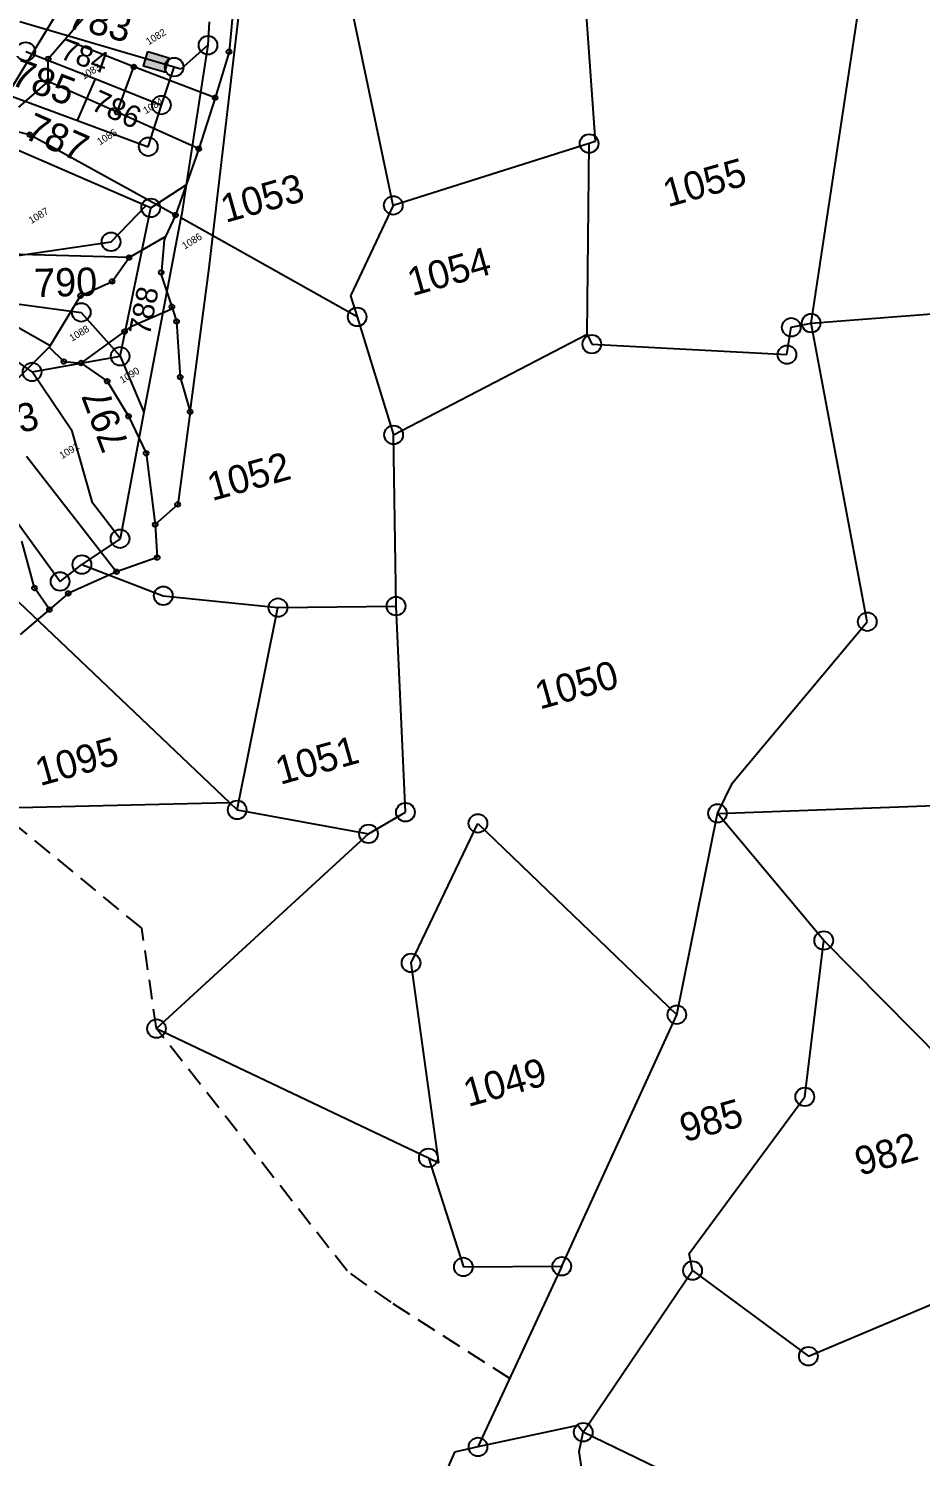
# Model space of a CAD drawing. Header units: metres. Extents: x 302356 to 305648, y 1939949 to 1943623.
# Drawn here: x 304762.8 to 304988.4, y 1940722.9 to 1941084 of the extents above; entities that cross this region are included whole.
import ezdxf

# ---------------------------------------------------------------- set-up
doc = ezdxf.new("R2010")
doc.units = ezdxf.units.M
doc.linetypes.add('DASHED', pattern=[0.75, 0.5, -0.25])
for name, color, linetype in [('LINE_FOOTPATH', 1, 'DASHED'), ('POLY_PARCEL', 6, 'Continuous'), ('TEXT_PARCEL', 7, 'Continuous')]:
    doc.layers.add(name, color=color, linetype=linetype)
doc.styles.add('TEXT_MAP', font='')
doc.styles.get('TEXT_MAP').set_extended_font_data('Kruti Dev 050')

msp = doc.modelspace()

# ---------------------------------------------------------------- hatches: boundary and pattern name
msp.add_hatch(color=256).paths.add_polyline_path([(304797.19, 1941073.01), (304798.27, 1941076.68), (304792.97, 1941078.23), (304791.89, 1941074.57)])

# ---------------------------------------------------------------- linework, layer by layer
msp.add_lwpolyline([(304792.97, 1941078.23), (304798.27, 1941076.68), (304797.19, 1941073.01), (304791.89, 1941074.57)], close=True)
for centre, radius in [((304762.04, 1941078.25), 2.36), ((304808.17, 1941079.83), 2.36), ((304767.73, 1941076.36), 0.596), ((304799.61, 1941074.29), 2.36), ((304813.49, 1941078.17), 0.596), ((304789.43, 1941074.33), 0.596), ((304767.73, 1941070.69), 0.596), ((304796.37, 1941064.71), 2.36), ((304809.95, 1941066.54), 0.596), ((304785.2, 1941062.9), 0.596), ((304763.11, 1941057.2), 0.596), ((304793.06, 1941054.17), 2.36), ((304904.6, 1941054.96), 2.36), ((304805.84, 1941053.64), 0.596), ((304793.69, 1941038.69), 2.36), ((304855.06, 1941039.32), 2.36), ((304799.96, 1941036.88), 0.596), ((304783.63, 1941030.11), 2.36), ((304788.21, 1941026.12), 0.596), ((304796.33, 1941022.38), 0.596), ((304783.89, 1941020.09), 0.596), ((304775.93, 1941016.48), 0.596), ((304776.1, 1941012.26), 2.36), ((304799.04, 1941013.66), 0.596), ((304845.91, 1941011.11), 2.36), ((304960.79, 1941009.55), 2.36), ((304787.06, 1941007.38), 0.596), ((304800.22, 1941009.95), 0.596), ((304955.76, 1941008.48), 2.36), ((304905.29, 1941004.22), 2.36), ((304771.7, 1940999.8), 0.596), ((304785.95, 1941001.15), 2.36), ((304954.67, 1941001.56), 2.36), ((304763.64, 1940997.18), 2.36), ((304776.04, 1940999.45), 0.596), ((304782.66, 1940994.84), 0.596), ((304801.15, 1940995.9), 0.596), ((304788.06, 1940985.97), 0.596), ((304803.65, 1940987.13), 0.596), ((304855.14, 1940981.27), 2.36), ((304792.51, 1940976.63), 0.596), ((304800.5, 1940963.68), 0.596), ((304785.91, 1940955), 2.36), ((304794.83, 1940958.59), 0.596), ((304776.26, 1940948.47), 2.36), ((304795.33, 1940950.24), 0.596), ((304770.74, 1940944.19), 2.36), ((304785.04, 1940946.65), 0.596), ((304764.24, 1940942.54), 0.596), ((304796.86, 1940940.57), 2.36), ((304772.81, 1940941.16), 0.596), ((304825.88, 1940937.58), 2.36), ((304855.75, 1940937.95), 2.36), ((304768.03, 1940937.08), 0.596), ((304975, 1940934.01), 2.36), ((304815.55, 1940886.41), 2.36), ((304858.13, 1940885.82), 2.36), ((304876.48, 1940883), 2.36), ((304937.1, 1940885.54), 2.36), ((304848.79, 1940880.36), 2.36), ((304963.97, 1940853.38), 2.36), ((304859.54, 1940847.71), 2.36), ((304926.81, 1940834.6), 2.36), ((304795.14, 1940831.09), 2.36), ((304959.18, 1940813.83), 2.36), ((304863.94, 1940798.4), 2.36), ((304872.78, 1940770.79), 2.36), ((304897.69, 1940770.97), 2.36), ((304930.79, 1940769.89), 2.36), ((304960.09, 1940748.22), 2.36), ((304903.12, 1940728.99), 2.36), ((304876.49, 1940725.27), 2.36)]:
    msp.add_circle(centre, radius)
at = {"layer": 'LINE_FOOTPATH', "ltscale": 10}
for p, q in [((304791.42, 1940856.47), (304754.32, 1940886.9)), ((304795.14, 1940831.09), (304791.42, 1940856.47)), ((304843.41, 1940769.78), (304795.14, 1940831.09)), ((304854.48, 1940761.85), (304843.41, 1940769.78)), ((304884.53, 1940742.59), (304854.48, 1940761.85))]:
    msp.add_line(p, q, dxfattribs=at)
at = {"layer": 'POLY_PARCEL'}
for p, q in [((304960.79, 1941009.55), (304976.16, 1941111.7)), ((304780.28, 1941105.11), (304753.27, 1941060.55)), ((304903.09, 1941098.29), (304906.12, 1941055.44)), ((304771.94, 1941081.27), (304784.12, 1941095.5)), ((304808.4, 1941022.81), (304815.97, 1941087.4)), ((304855.06, 1941039.32), (304844.42, 1941089.87)), ((304799.61, 1941074.29), (304760.52, 1941085.78)), ((304808.43, 1941085.72), (304808.17, 1941079.83)), ((304814.27, 1941086.46), (304813.49, 1941078.17)), ((304767.73, 1941076.36), (304771.94, 1941081.27)), ((304789.43, 1941074.33), (304771.94, 1941081.27)), ((304762.04, 1941078.25), (304779.67, 1941071.3)), ((304767.73, 1941070.69), (304767.73, 1941076.36)), ((304808.17, 1941079.83), (304801.26, 1941073.81)), ((304808.17, 1941079.83), (304802.66, 1941044.51)), ((304813.49, 1941078.17), (304809.95, 1941066.54)), ((304785.2, 1941062.9), (304789.43, 1941074.33)), ((304809.95, 1941066.54), (304789.43, 1941074.33)), ((304796.37, 1941064.71), (304799.61, 1941074.29)), ((304801.26, 1941073.81), (304799.61, 1941074.29)), ((304754.54, 1941059.16), (304767.73, 1941070.69)), ((304785.2, 1941062.9), (304767.73, 1941070.69)), ((304775.11, 1941060.8), (304779.67, 1941071.3)), ((304779.67, 1941071.3), (304796.37, 1941064.71)), ((304754.46, 1941068.42), (304775.11, 1941060.8)), ((304809.95, 1941066.54), (304805.84, 1941053.64)), ((304805.84, 1941053.64), (304785.2, 1941062.9)), ((304793.06, 1941054.17), (304796.37, 1941064.71)), ((304792.45, 1941039.23), (304746.33, 1941059.16)), ((304763.11, 1941057.2), (304754.54, 1941059.16)), ((304775.11, 1941060.8), (304793.06, 1941054.17)), ((304799.96, 1941036.88), (304763.11, 1941057.2)), ((304904.6, 1941054.96), (304855.06, 1941039.32)), ((304904.14, 1941006.73), (304904.6, 1941054.96)), ((304906.12, 1941055.44), (304904.6, 1941054.96)), ((304805.84, 1941053.64), (304799.96, 1941036.88)), ((304793.69, 1941038.69), (304802.66, 1941044.51)), ((304802.66, 1941044.51), (304801.53, 1941037.25)), ((304783.63, 1941030.11), (304792.45, 1941039.23)), ((304785.95, 1941001.15), (304793.69, 1941038.69)), ((304793.69, 1941038.69), (304792.45, 1941039.23)), ((304799.96, 1941036.88), (304797.44, 1941031.42)), ((304801.53, 1941037.25), (304801.33, 1941036.2)), ((304855.06, 1941039.32), (304844.25, 1941016.48)), ((304801.33, 1941036.2), (304791.95, 1940987)), ((304845.91, 1941011.11), (304801.33, 1941036.2)), ((304758.39, 1941026.38), (304783.63, 1941030.11)), ((304788.21, 1941026.12), (304797.44, 1941031.42)), ((304797.05, 1941030.57), (304796.28, 1941021.76)), ((304797.44, 1941031.42), (304797.05, 1941030.57)), ((304788.21, 1941026.12), (304745.87, 1941027.32)), ((304783.89, 1941020.09), (304788.21, 1941026.12)), ((304803.65, 1940987.13), (304808.4, 1941022.81)), ((304775.93, 1941016.48), (304783.89, 1941020.09)), ((304796.28, 1941021.76), (304799.04, 1941013.66)), ((304755.37, 1941014.98), (304776.1, 1941012.26)), ((304768.23, 1941003.78), (304775.93, 1941016.48)), ((304844.25, 1941016.48), (304845.91, 1941011.11)), ((304776.1, 1941012.26), (304785.95, 1941001.15)), ((304789.09, 1941008.84), (304799.18, 1941013.23)), ((304799.04, 1941013.66), (304799.18, 1941013.23)), ((304799.18, 1941013.23), (304800.22, 1941009.95)), ((304960.79, 1941009.55), (305020.05, 1941014.1)), ((304768.23, 1941003.78), (304759.59, 1941008.66)), ((304776.04, 1940999.45), (304789.09, 1941008.84)), ((304800.22, 1941009.95), (304801.15, 1940995.9)), ((304845.91, 1941011.11), (304855.14, 1940981.27)), ((304954.67, 1941001.56), (304955.76, 1941008.48)), ((304955.76, 1941008.48), (304960.79, 1941009.55)), ((304975, 1940934.01), (304960.79, 1941009.55)), ((304763.64, 1940997.18), (304752.16, 1941005.15)), ((304855.14, 1940981.27), (304904.14, 1941006.73)), ((304904.14, 1941006.73), (304905.29, 1941004.22)), ((304905.29, 1941004.22), (304954.67, 1941001.56)), ((304750.99, 1940986.57), (304768.01, 1941003.42)), ((304763.64, 1940997.18), (304785.95, 1941001.15)), ((304768.01, 1941003.42), (304768.23, 1941003.78)), ((304768.01, 1941003.42), (304771.7, 1940999.8)), ((304785.95, 1941001.15), (304791.95, 1940987)), ((304773.76, 1940982.18), (304763.64, 1940997.18)), ((304771.7, 1940999.8), (304776.04, 1940999.45)), ((304776.04, 1940999.45), (304782.66, 1940994.84)), ((304782.66, 1940994.84), (304788.06, 1940985.97)), ((304801.15, 1940995.9), (304803.65, 1940987.13)), ((304791.95, 1940987), (304785.91, 1940955)), ((304788.06, 1940985.97), (304792.51, 1940976.63)), ((304803.65, 1940987.13), (304800.5, 1940963.68)), ((304741.16, 1940984.95), (304770.74, 1940944.19)), ((304778.92, 1940964.04), (304773.76, 1940982.18)), ((304855.75, 1940937.95), (304855.14, 1940981.27)), ((304762.23, 1940975.91), (304785.04, 1940946.65)), ((304792.51, 1940976.63), (304794.83, 1940958.59)), ((304785.91, 1940955), (304778.92, 1940964.04)), ((304800.5, 1940963.68), (304794.83, 1940958.59)), ((304794.83, 1940958.59), (304795.33, 1940950.24)), ((304764.24, 1940942.54), (304761.08, 1940954.41)), ((304785.91, 1940955), (304776.26, 1940948.47)), ((304795.33, 1940950.24), (304785.04, 1940946.65)), ((304770.74, 1940944.19), (304776.26, 1940948.47)), ((304785.04, 1940946.65), (304772.81, 1940941.16)), ((304776.26, 1940948.47), (304796.86, 1940940.57)), ((304768.03, 1940937.08), (304764.24, 1940942.54)), ((304772.81, 1940941.16), (304768.03, 1940937.08)), ((304796.86, 1940940.57), (304825.88, 1940937.58)), ((304760.34, 1940938.92), (304813.57, 1940888.3)), ((304768.03, 1940937.08), (304760.63, 1940930.76)), ((304815.55, 1940886.41), (304825.88, 1940937.58)), ((304825.88, 1940937.58), (304855.75, 1940937.95)), ((304858.13, 1940885.82), (304855.75, 1940937.95)), ((304940.88, 1940893.22), (304975, 1940934.01)), ((304937.1, 1940885.54), (304940.88, 1940893.22)), ((304937.1, 1940885.54), (305037.31, 1940889.11)), ((304756.77, 1940886.96), (304813.57, 1940888.3)), ((304813.57, 1940888.3), (304815.55, 1940886.41)), ((304815.55, 1940886.41), (304848.79, 1940880.36)), ((304848.79, 1940880.36), (304858.13, 1940885.82)), ((304926.81, 1940834.6), (304937.1, 1940885.54)), ((304963.97, 1940853.38), (304937.1, 1940885.54)), ((304859.54, 1940847.71), (304876.48, 1940883)), ((304876.48, 1940883), (304926.81, 1940834.6)), ((304848.79, 1940880.36), (304795.14, 1940831.09)), ((304959.18, 1940813.83), (304963.97, 1940853.38)), ((304963.97, 1940853.38), (304993.78, 1940823.3)), ((304866.59, 1940797.14), (304859.54, 1940847.71)), ((304897.69, 1940770.97), (304926.81, 1940834.6)), ((304795.14, 1940831.09), (304863.94, 1940798.4)), ((304929.94, 1940774.24), (304959.18, 1940813.83)), ((304863.94, 1940798.4), (304872.78, 1940770.79)), ((304863.94, 1940798.4), (304866.59, 1940797.14)), ((304930.79, 1940769.89), (304929.94, 1940774.24)), ((304872.78, 1940770.79), (304897.69, 1940770.97)), ((304897.69, 1940770.97), (304876.49, 1940725.27)), ((304903.12, 1940728.99), (304930.79, 1940769.89)), ((304930.79, 1940769.89), (304960.09, 1940748.22)), ((304960.09, 1940748.22), (304999.73, 1940764.94)), ((304901.72, 1940730.7), (304876.49, 1940725.27)), ((304903.12, 1940728.99), (304901.72, 1940730.7)), ((304902.13, 1940724.14), (304903.12, 1940728.99)), ((304987.62, 1940688.19), (304903.12, 1940728.99)), ((304870.54, 1940723.99), (304842.92, 1940659.42)), ((304876.49, 1940725.27), (304870.54, 1940723.99)), ((304911.76, 1940658.36), (304902.13, 1940724.14))]:
    msp.add_line(p, q, dxfattribs=at)

# ---------------------------------------------------------------- texts
at = {"layer": 'TEXT_PARCEL', "style": 'TEXT_MAP'}
for s, height, rotation, p in [('783', 7.146, 345.6467, (304772.24, 1941084.4)), ('1082', 1.8, 31.3346, (304793.15, 1941079.81)), ('784', 5.354, 340.8633, (304770.48, 1941076.51)), ('785', 7.146, 339.3915, (304757.89, 1941070)), ('1083', 1.8, 31.3346, (304776.68, 1941071.05)), ('786', 5.583, 335.7325, (304778.23, 1941063.66)), ('1084', 1.8, 31.3346, (304792.44, 1941062.37)), ('787', 7.146, 336.2116, (304761.26, 1941056.46)), ('1085', 1.8, 31.3346, (304780.79, 1941054.49)), ('1055', 7.146, 15.6853, (304924.51, 1941038.81)), ('1053', 7.146, 15.6853, (304812.61, 1941034.87)), ('1087', 1.8, 31.3346, (304763.47, 1941034.57)), ('1086', 1.8, 31.3346, (304802.27, 1941028.13)), ('1054', 7.146, 15.6853, (304859.84, 1941016.32)), ('790', 7.146, 1.389, (304764.27, 1941016.12)), ('788', 5.451, 79.0925, (304793.43, 1941006.19)), ('1088', 1.8, 31.3346, (304773.77, 1941004.81)), ('1090', 1.8, 31.3346, (304786.49, 1940994.21)), ('793', 7.146, 15.6853, (304750.54, 1940978.75)), ('797', 7.146, 110.5704, (304788.3, 1940978.71)), ('1091', 1.8, 31.3346, (304771.24, 1940975.11)), ('1052', 7.146, 15.6853, (304809.19, 1940964.5)), ('1050', 7.146, 15.6853, (304892.12, 1940911.76)), ('1095', 7.146, 15.6853, (304765.66, 1940892.39)), ('1051', 7.146, 15.6853, (304826.44, 1940892.71)), ('1049', 7.146, 15.6853, (304873.99, 1940811.24)), ('985', 7.146, 15.6853, (304928.75, 1940802.3)), ('982', 7.146, 15.6853, (304973.07, 1940793.82))]:
    msp.add_text(s, height=height, rotation=rotation, dxfattribs=at).set_placement(p)

doc.saveas('drawing.dxf')
